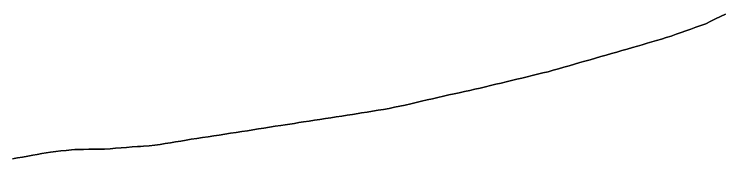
# Model space of a CAD drawing. Header units: inches. Extents: x 130170 to 284068, y 377793 to 804530.
# Drawn here: x 209423 to 210656, y 712464 to 712717 of the extents above; entities that cross this region are included whole.
import ezdxf

# ---------------------------------------------------------------- set-up
doc = ezdxf.new("R2010")
doc.units = ezdxf.units.IN
doc.header["$MEASUREMENT"] = 0
doc.layers.add('muni_il', color=7, linetype='Continuous')

msp = doc.modelspace()

# ---------------------------------------------------------------- linework, layer by layer
at = {"layer": 'muni_il'}
for points in [[(209420.2, 712463.6), (209429.1, 712465.2), (209438, 712466.9), (209446.8, 712468.5), (209455.7, 712470.2), (209463.4, 712471.5), (209471.2, 712472.8), (209478.9, 712474.1), (209486.6, 712475.4), (209495.7, 712476.4), (209504.7, 712477.4), (209513.8, 712478.4), (209522.9, 712479.4), (209528.7, 712479.8), (209534.6, 712480.2), (209543.8, 712480.3), (209553, 712480.4), (209562.2, 712480.5), (209571.4, 712480.6), (209580.6, 712480.7), (209590.2, 712481.4), (209599.8, 712482.2), (209609.4, 712482.9), (209619, 712483.6), (209628.6, 712484.4), (209638.2, 712485.1), (209643.3, 712485.5), (209648.4, 712485.8), (209658.4, 712486.6), (209668.3, 712487.4), (209677.4, 712488.9), (209686.4, 712490.3), (209695.4, 712491.8), (209704.4, 712493.3), (209713.5, 712494.8), (209722.5, 712496.3), (209731.5, 712497.8), (209741.3, 712499.3), (209751.1, 712500.8), (209760.9, 712502.3), (209770.7, 712503.8), (209780.5, 712505.3), (209790.3, 712506.8), (209800.1, 712508.4), (209809.9, 712509.9), (209819.6, 712511.4), (209829.3, 712512.9), (209839, 712514.4), (209848.6, 712516), (209858.3, 712517.5), (209868, 712519), (209877.7, 712520.5), (209887.4, 712522.1), (209895.3, 712523.3), (209903.3, 712524.5), (209911.2, 712525.7), (209919.2, 712527), (209927.2, 712528.2), (209936.7, 712529.6), (209946.2, 712531.1), (209955.7, 712532.6), (209965.2, 712534.1), (209974.7, 712535.5), (209984.2, 712537), (209993.7, 712538.5), (210003.2, 712539.9), (210012.7, 712541.4), (210022.2, 712542.9), (210028.4, 712544), (210038, 712545.5), (210047.5, 712547), (210057.1, 712548.5), (210066.7, 712550), (210076.1, 712551.9), (210085.5, 712553.8), (210095, 712555.7), (210104.4, 712557.7), (210113.9, 712559.9), (210123.4, 712562.1), (210132.8, 712564.3), (210142.3, 712566.6), (210151.8, 712568.8), (210161.2, 712570.9), (210170.7, 712573.1), (210180.2, 712575.3), (210189.3, 712577.2), (210198.4, 712579.1), (210207.5, 712581.1), (210216.6, 712583), (210225.6, 712585.2), (210234.7, 712587.4), (210243.8, 712589.6), (210252.9, 712591.8), (210262, 712593.9), (210271.1, 712596.1), (210280.2, 712598.3), (210289.3, 712600.5), (210298.4, 712602.7), (210307.4, 712604.9), (210316.5, 712607.1), (210325.6, 712609.3), (210334.7, 712611.5), (210343.8, 712613.7), (210352.9, 712615.9), (210362.1, 712618.5), (210371.3, 712621.2), (210380.5, 712623.8), (210389.7, 712626.4), (210398.9, 712629), (210408.1, 712631.7), (210417.3, 712634.3), (210426.5, 712636.9), (210435.7, 712639.6), (210444.9, 712642.2), (210454.1, 712644.8), (210463.3, 712647.5), (210472.5, 712650.1), (210481.7, 712652.7), (210490.9, 712655.3), (210500.1, 712658), (210508.5, 712660.5), (210516.9, 712663), (210525.3, 712665.5), (210533.7, 712668), (210542.1, 712670.5), (210550.5, 712673), (210558.9, 712675.6), (210567.3, 712678.1), (210575.9, 712681.2), (210584.5, 712684.3), (210593.2, 712687.4), (210601.8, 712690.5), (210610.4, 712693.6), (210619, 712696.7), (210627.7, 712699.8), (210636.2, 712704), (210644.7, 712708.2), (210653.2, 712712.3), (210661.8, 712716.5)], [(210661.8, 712716.5), (210653.2, 712712.3), (210644.7, 712708.2), (210636.2, 712704), (210627.7, 712699.8), (210619, 712696.7), (210610.4, 712693.6), (210601.8, 712690.5), (210593.2, 712687.4), (210584.5, 712684.3), (210575.9, 712681.2), (210567.3, 712678.1), (210558.9, 712675.6), (210550.5, 712673), (210542.1, 712670.5), (210533.7, 712668), (210525.3, 712665.5), (210516.9, 712663), (210508.5, 712660.5), (210500.1, 712658), (210490.9, 712655.3), (210481.7, 712652.7), (210472.5, 712650.1), (210463.3, 712647.5), (210454.1, 712644.8), (210444.9, 712642.2), (210435.7, 712639.6), (210426.5, 712636.9), (210417.3, 712634.3), (210408.1, 712631.7), (210398.9, 712629), (210389.7, 712626.4), (210380.5, 712623.8), (210371.3, 712621.2), (210362.1, 712618.5), (210352.9, 712615.9), (210343.8, 712613.7), (210334.7, 712611.5), (210325.6, 712609.3), (210316.5, 712607.1), (210307.4, 712604.9), (210298.4, 712602.7), (210289.3, 712600.5), (210280.2, 712598.3), (210271.1, 712596.1), (210262, 712593.9), (210252.9, 712591.8), (210243.8, 712589.6), (210234.7, 712587.4), (210225.6, 712585.2), (210216.6, 712583), (210207.5, 712581.1), (210198.4, 712579.1), (210189.3, 712577.2), (210180.2, 712575.3), (210170.7, 712573.1), (210161.2, 712570.9), (210151.8, 712568.8), (210142.3, 712566.6), (210132.8, 712564.3), (210123.4, 712562.1), (210113.9, 712559.9), (210104.4, 712557.7), (210095, 712555.7), (210085.5, 712553.8), (210076.1, 712551.9), (210066.7, 712550), (210057.1, 712548.5), (210047.5, 712547), (210038, 712545.5), (210028.4, 712544), (210022.2, 712542.9), (210012.7, 712541.4), (210003.2, 712539.9), (209993.7, 712538.5), (209984.2, 712537), (209974.7, 712535.5), (209965.2, 712534.1), (209955.7, 712532.6), (209946.2, 712531.1), (209936.7, 712529.6), (209927.2, 712528.2), (209919.2, 712527), (209911.2, 712525.7), (209903.3, 712524.5), (209895.3, 712523.3), (209887.4, 712522.1), (209877.7, 712520.5), (209868, 712519), (209858.3, 712517.5), (209848.6, 712516), (209839, 712514.4), (209829.3, 712512.9), (209819.6, 712511.4), (209809.9, 712509.9), (209800.1, 712508.4), (209790.3, 712506.8), (209780.5, 712505.3), (209770.7, 712503.8), (209760.9, 712502.3), (209751.1, 712500.8), (209741.3, 712499.3), (209731.5, 712497.8), (209722.5, 712496.3), (209713.5, 712494.8), (209704.4, 712493.3), (209695.4, 712491.8), (209686.4, 712490.3), (209677.4, 712488.9), (209668.3, 712487.4), (209658.4, 712486.6), (209648.4, 712485.8), (209643.3, 712485.5), (209638.2, 712485.1), (209628.6, 712484.4), (209619, 712483.6), (209609.4, 712482.9), (209599.8, 712482.2), (209590.2, 712481.4), (209580.6, 712480.7), (209571.4, 712480.6), (209562.2, 712480.5), (209553, 712480.4), (209543.8, 712480.3), (209534.6, 712480.2), (209528.7, 712479.8), (209522.9, 712479.4), (209513.8, 712478.4), (209504.7, 712477.4), (209495.7, 712476.4), (209486.6, 712475.4), (209478.9, 712474.1), (209471.2, 712472.8), (209463.4, 712471.5), (209455.7, 712470.2), (209446.8, 712468.5), (209438, 712466.9), (209429.1, 712465.2), (209420.2, 712463.6)]]:
    msp.add_lwpolyline(points, dxfattribs=at)

doc.saveas('drawing.dxf')
